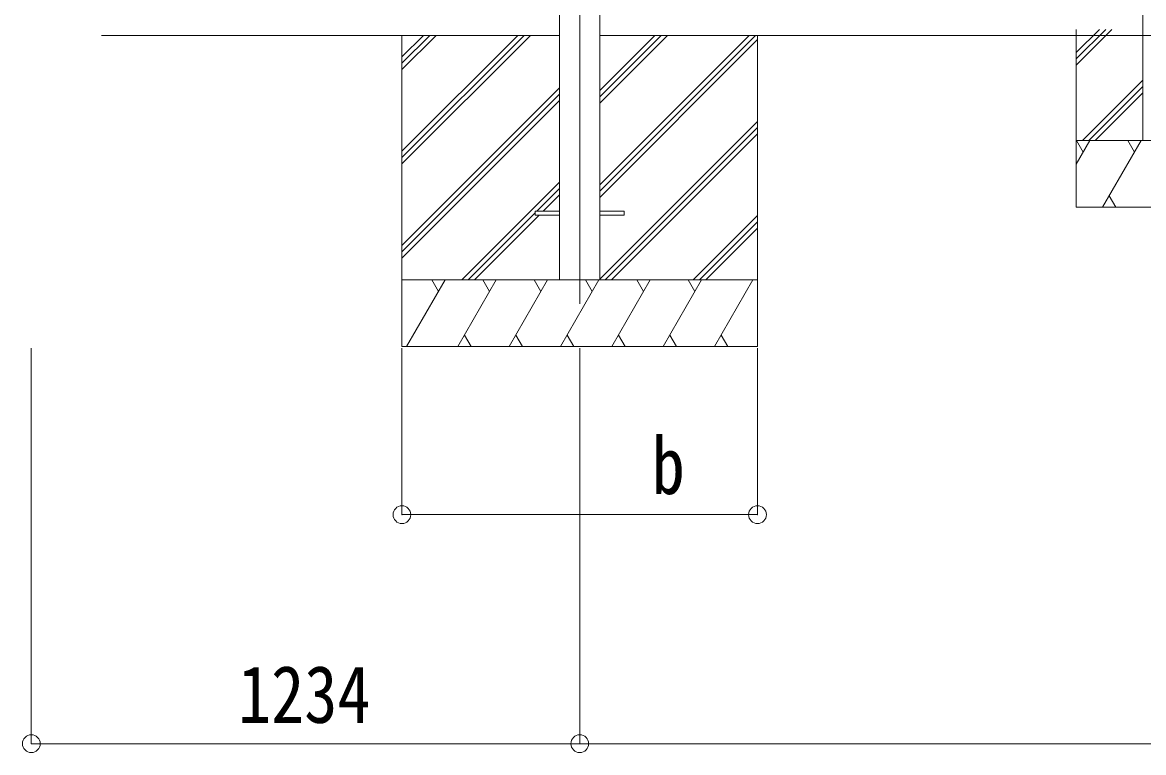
# Model space of a CAD drawing. Units: millimetres at full size, sheet at 1:40; details may follow other scales. Extents: x -11181 to 11305, y -7804 to 7716.
# Drawn here: x -1480 to 1042, y -2309 to -667 of the extents above; entities that cross this region are included whole.
import ezdxf
from ezdxf.enums import TextEntityAlignment as Align

# ---------------------------------------------------------------- set-up
doc = ezdxf.new("R2010")
doc.units = ezdxf.units.MM
doc.header["$LTSCALE"] = 40
doc.header["$PDMODE"] = 32
doc.header["$PDSIZE"] = 40
for name, color, linetype, lineweight in [('0-0_0', 7, 'Continuous', 9), ('0-1_本体', 4, 'Continuous', 9), ('0-2_部品', 7, 'Continuous', 9), ('0-8_PARTS2', 2, 'Continuous', 9), ('0-A_寸法', 6, 'Continuous', 9), ('1-0_FRAME', 7, 'Continuous', 9), ('1-3_NOTPRINT', 6, 'Continuous', 9)]:
    doc.layers.add(name, color=color, linetype=linetype, lineweight=lineweight)
doc.styles.add('ＭＳ ゴシック', font='')
doc.styles.get('ＭＳ ゴシック').set_extended_font_data('MS Gothic')

msp = doc.modelspace()

# ---------------------------------------------------------------- linework, layer by layer
at = {"layer": '0-0_0'}
for p, q in [((-1302.28, -695.71), (-271.48, -695.71)), ((-626.28, -695.71), (-626.28, -1395.71)), ((-626.28, -956.44), (-365.55, -695.71)), ((-626.28, -970.58), (-351.41, -695.71)), ((-626.28, -984.72), (-337.26, -695.71)), ((-626.28, -772.59), (-549.4, -695.71)), ((-626.28, -758.45), (-563.54, -695.71)), ((-626.28, -744.31), (-577.68, -695.71)), ((-181.08, -1031.74), (154.95, -695.71)), ((-181.08, -1045.88), (169.09, -695.71)), ((-181.08, -847.89), (-28.9, -695.71)), ((-181.08, -833.75), (-43.04, -695.71)), ((-181.08, -819.61), (-57.18, -695.71)), ((-181.08, -695.71), (3028.52, -695.71)), ((-181.08, -1060.02), (173.72, -705.22)), ((173.72, -695.71), (173.72, -1395.71)), ((-626.28, -1168.57), (-271.48, -813.77)), ((-626.28, -1182.71), (-271.48, -827.91)), ((-626.28, -1196.85), (-271.48, -842.05)), ((-181.08, -1243.87), (173.72, -889.07)), ((-168.78, -1245.71), (173.72, -903.21)), ((-154.63, -1245.71), (173.72, -917.35)), ((-491.29, -1245.71), (-271.48, -1025.9)), ((-322.63, -1091.2), (-271.48, -1040.04)), ((-308.49, -1091.2), (-271.48, -1054.19)), ((-477.14, -1245.71), (-326.28, -1094.84)), ((-463, -1245.71), (-317.49, -1100.2)), ((29.21, -1245.71), (173.72, -1101.2)), ((43.36, -1245.71), (173.72, -1115.34)), ((57.5, -1245.71), (173.72, -1129.49)), ((173.72, -1245.71), (-626.28, -1245.71)), ((-615.99, -1395.71), (-529.39, -1245.71)), ((-544.39, -1271.69), (-559.39, -1245.71)), ((-500.52, -1395.71), (-413.92, -1245.71)), ((-428.92, -1271.69), (-443.92, -1245.71)), ((-385.05, -1395.71), (-298.45, -1245.71)), ((-313.45, -1271.69), (-328.45, -1245.71)), ((-269.58, -1395.71), (-182.98, -1245.71)), ((-197.98, -1271.69), (-212.98, -1245.71)), ((-154.11, -1395.71), (-67.51, -1245.71)), ((-82.51, -1271.69), (-97.51, -1245.71)), ((-38.64, -1395.71), (47.96, -1245.71)), ((17.96, -1245.71), (32.96, -1271.69)), ((76.83, -1395.71), (163.43, -1245.71)), ((-485.52, -1369.73), (-470.52, -1395.71)), ((-370.05, -1369.73), (-355.05, -1395.71)), ((-254.58, -1369.73), (-239.58, -1395.71)), ((-139.11, -1369.73), (-124.11, -1395.71)), ((-23.64, -1369.73), (-8.64, -1395.71)), ((91.83, -1369.73), (106.83, -1395.71)), ((-626.28, -1395.71), (173.72, -1395.71))]:
    msp.add_line(p, q, dxfattribs=at)
at = {"layer": '0-1_本体'}
for p, q in [((-271.48, 1910.35), (-271.48, -1245.73)), ((-181.08, 1910.35), (-181.08, -1245.73))]:
    msp.add_line(p, q, dxfattribs=at)
at = {"layer": '0-2_部品', "color": 4}
for p, q in [((-326.48, -1091.2), (-326.48, -1100.2)), ((-326.48, -1091.2), (-271.48, -1091.2)), ((-326.48, -1100.2), (-271.48, -1100.2)), ((-181.48, -1091.2), (-126.48, -1091.2)), ((-181.48, -1100.2), (-126.48, -1100.2)), ((-126.48, -1091.2), (-126.48, -1100.2))]:
    msp.add_line(p, q, dxfattribs=at)
at = {"layer": '0-8_PARTS2'}
msp.add_line((-226.28, 2075.89), (-226.28, -1299.34), dxfattribs=at)
at = {"layer": '0-A_寸法'}
for p, q in [((-1460.28, -2288.59), (-1460.28, -1399.19)), ((-626.28, -1773.6), (-626.28, -1399.19)), ((-226.28, -2288.59), (-226.28, -1399.19)), ((173.72, -1773.6), (173.72, -1399.19)), ((-626.28, -1773.6), (173.72, -1773.6)), ((-1460.28, -2288.59), (-226.28, -2288.59)), ((-226.28, -2288.59), (3073.72, -2288.59))]:
    msp.add_line(p, q, dxfattribs=at)
for p in [(-626.28, -1773.6), (173.72, -1773.6), (-1460.28, -2288.59), (-226.28, -2288.59)]:
    msp.add_point(p, dxfattribs=at)
at = {"layer": '1-0_FRAME'}
for p, q in [((890.72, -682.24), (890.72, -1082.24)), ((890.72, -734.59), (943.07, -682.24)), ((890.72, -748.73), (957.21, -682.24)), ((890.72, -762.87), (971.35, -682.24)), ((905.2, -932.24), (1040.72, -796.72)), ((919.34, -932.24), (1040.72, -810.86)), ((933.48, -932.24), (1040.72, -825)), ((890.72, -985.35), (921.39, -932.24)), ((890.72, -932.24), (1240.72, -932.24)), ((906.39, -958.22), (891.39, -932.24)), ((950.26, -1082.24), (1036.86, -932.24)), ((1021.86, -958.22), (1006.86, -932.24)), ((965.25, -1056.26), (980.25, -1082.24)), ((890.72, -1082.24), (1240.72, -1082.24))]:
    msp.add_line(p, q, dxfattribs=at)
at = {"layer": '1-3_NOTPRINT', "color": 4}
msp.add_line((1040.72, 1898.41), (1040.72, -932.24), dxfattribs=at)

# ---------------------------------------------------------------- texts
at = {"layer": '0-A_寸法', "color": 7, "style": 'ＭＳ ゴシック', "width": 0.85}
for s, p in [('b', (-64.28, -1765.6)), ('1234', (-995.28, -2280.59))]:
    msp.add_text(s, height=129, dxfattribs=at).set_placement(p, align=Align.BOTTOM_LEFT)

doc.saveas('drawing.dxf')
